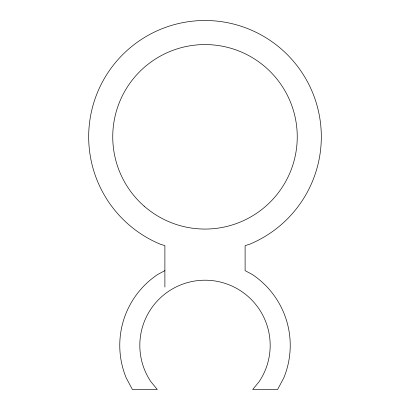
<?xml version="1.0" encoding="UTF-8"?>
<svg xmlns="http://www.w3.org/2000/svg" width="410" height="410" viewBox="0 0 410 410"><rect width="100%" height="100%" fill="white"/><g stroke="black" fill="none" stroke-linecap="round" stroke-linejoin="round"><path stroke-width="0.61" d="M164.892 270.641L157.65 274.515A85.229 85.229 0 0 0 126.254 377.994L132.404 389.5L157.296 389.5L150.808 381.592A65.175 65.175 0 0 1 162.027 296.379A65.175 65.175 0 0 1 247.973 296.379A65.175 65.175 0 0 1 259.192 381.592L252.703 389.5L277.596 389.5L283.746 377.994A85.229 85.229 0 0 0 252.35 274.515L245.108 270.641L245.108 245.61L249.511 244.278A116.317 116.317 0 0 0 297.281 66.005A116.317 116.317 0 0 0 112.719 66.005A116.317 116.317 0 0 0 160.489 244.278L164.892 245.61L164.892 287.072M144.176 206.174A92.25 92.25 0 0 0 295.477 154.811A92.25 92.25 0 0 0 175.347 49.461A92.25 92.25 0 0 0 144.176 206.174"/></g></svg>
